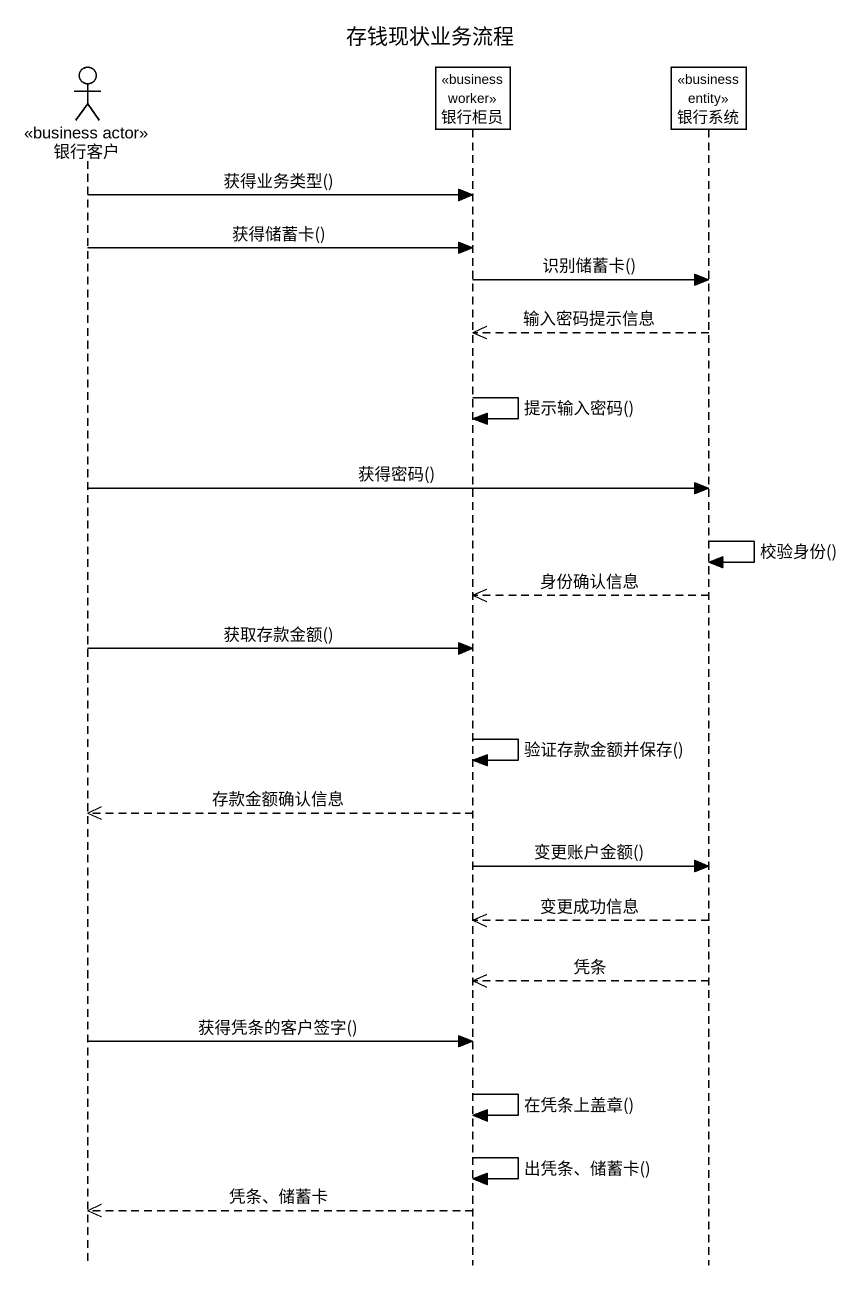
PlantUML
@startuml
title 存钱现状业务流程
hide footbox
actor 银行客户 <<business actor>>
participant 银行柜员 <<business worker>>
participant 银行系统 <<business entity>>

银行客户 -> 银行柜员 : 获得业务类型()
银行客户 -> 银行柜员 : 获得储蓄卡()
银行柜员 -> 银行系统 : 识别储蓄卡()
银行系统 -->> 银行柜员 : 输入密码提示信息
银行柜员 -> 银行柜员 : 提示输入密码()
银行客户 -> 银行系统 : 获得密码()
银行系统 -> 银行系统 : 校验身份()
银行系统 -->> 银行柜员 : 身份确认信息
银行客户 -> 银行柜员 : 获取存款金额()
银行柜员 -> 银行柜员 : 验证存款金额并保存()
银行柜员 -->> 银行客户 : 存款金额确认信息
银行柜员 -> 银行系统 : 变更账户金额()
银行系统 -->> 银行柜员 : 变更成功信息
银行系统 -->> 银行柜员 : 凭条
银行客户 -> 银行柜员 : 获得凭条的客户签字()
银行柜员 -> 银行柜员 : 在凭条上盖章()
银行柜员 -> 银行柜员 : 出凭条、储蓄卡()
银行柜员 -->> 银行客户 : 凭条、储蓄卡
@enduml
